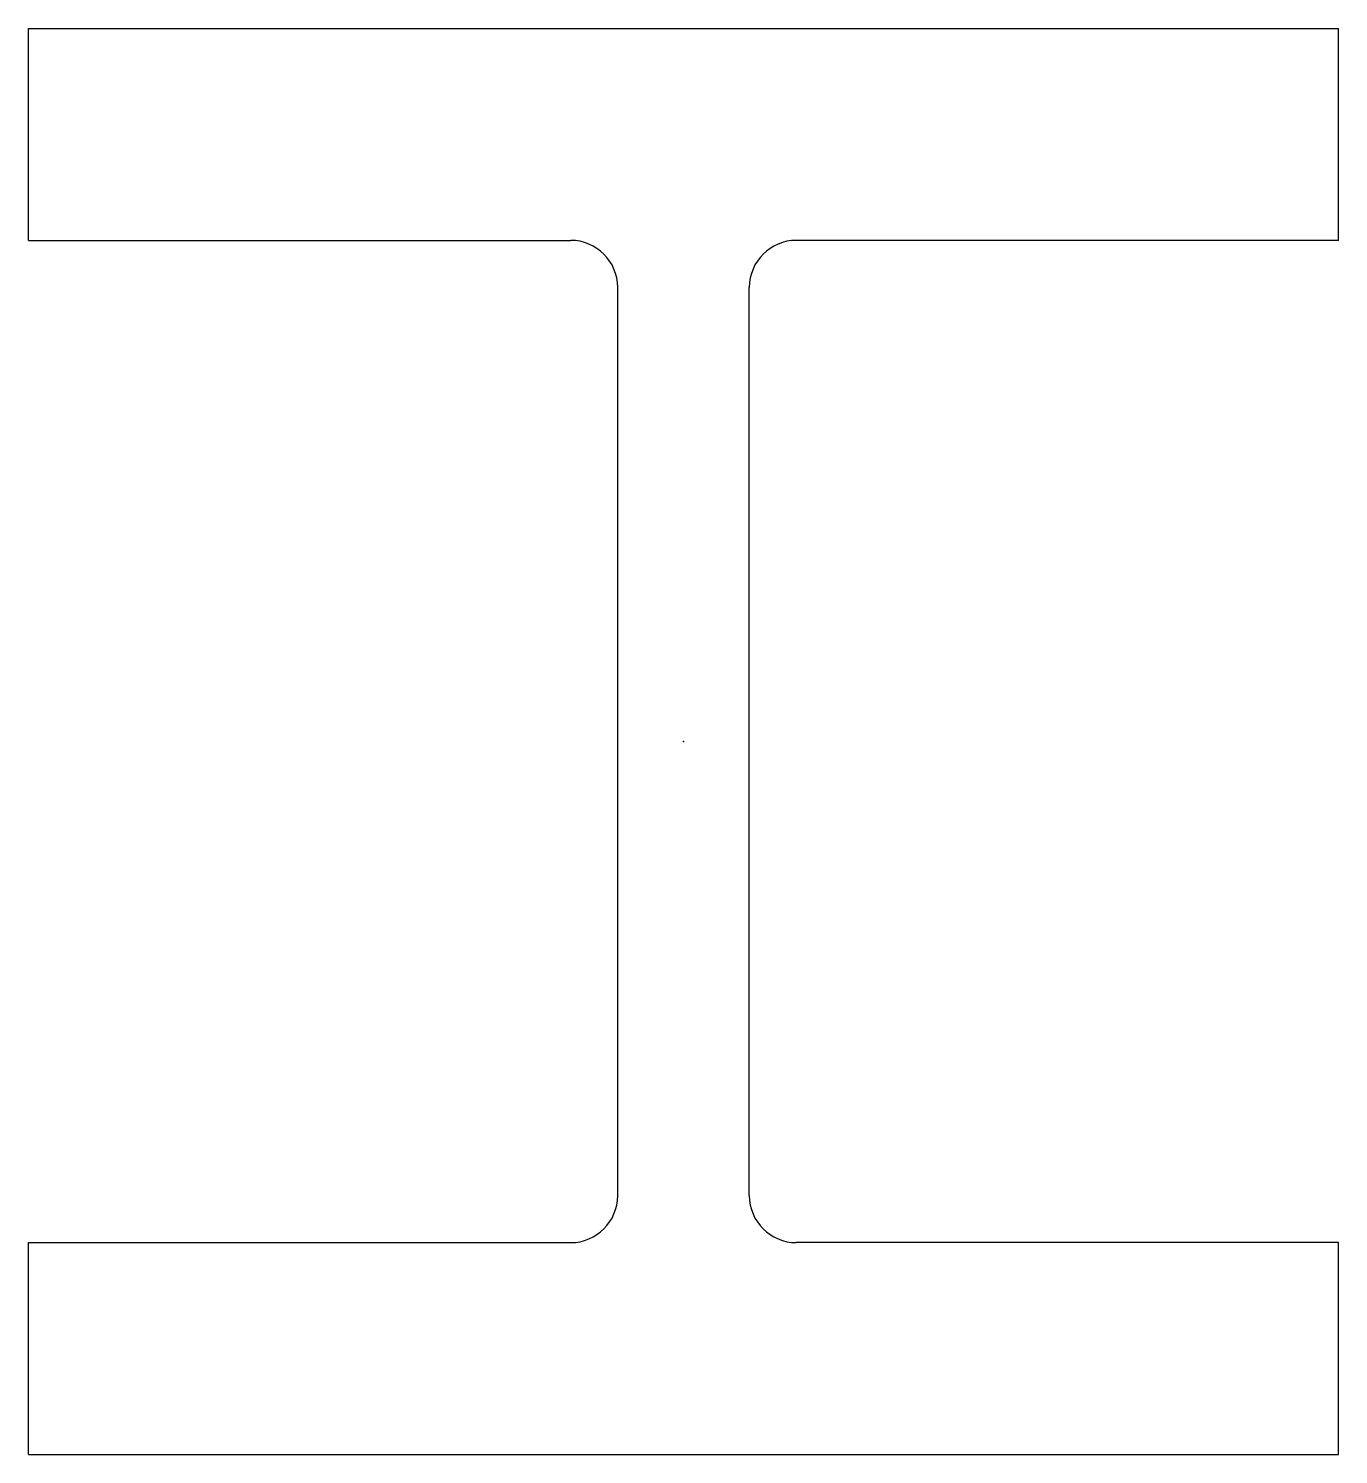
# Model space of a CAD drawing. Header units: millimetres. Extents: x -209 to 209, y -228 to 228.
import ezdxf

# ---------------------------------------------------------------- set-up
doc = ezdxf.new("R2010")
doc.units = ezdxf.units.MM
doc.layers.add('Profile', color=7, linetype='Continuous')

msp = doc.modelspace()

# ---------------------------------------------------------------- linework, layer by layer
at = {"layer": 'Profile'}
for p, q in [((-209, 227.5), (209, 227.5)), ((-209, 159.9), (-209, 227.5)), ((209, 159.9), (209, 227.5)), ((-209, 159.9), (-36, 159.9)), ((209, 159.9), (36, 159.9)), ((-21, -144.9), (-21, 144.9)), ((21, -144.9), (21, 144.9)), ((-209, -227.5), (-209, -159.9)), ((-209, -159.9), (-36, -159.9)), ((209, -159.9), (36, -159.9)), ((209, -227.5), (209, -159.9)), ((-209, -227.5), (209, -227.5))]:
    msp.add_line(p, q, dxfattribs=at)
for centre, start, end in [((-36, 144.9), 0, 90), ((36, 144.9), 90, 180), ((-36, -144.9), 270, 0), ((36, -144.9), 180, 270)]:
    msp.add_arc(centre, 15, start, end, dxfattribs=at)
msp.add_point((0, 0), dxfattribs=at)

doc.saveas('drawing.dxf')
